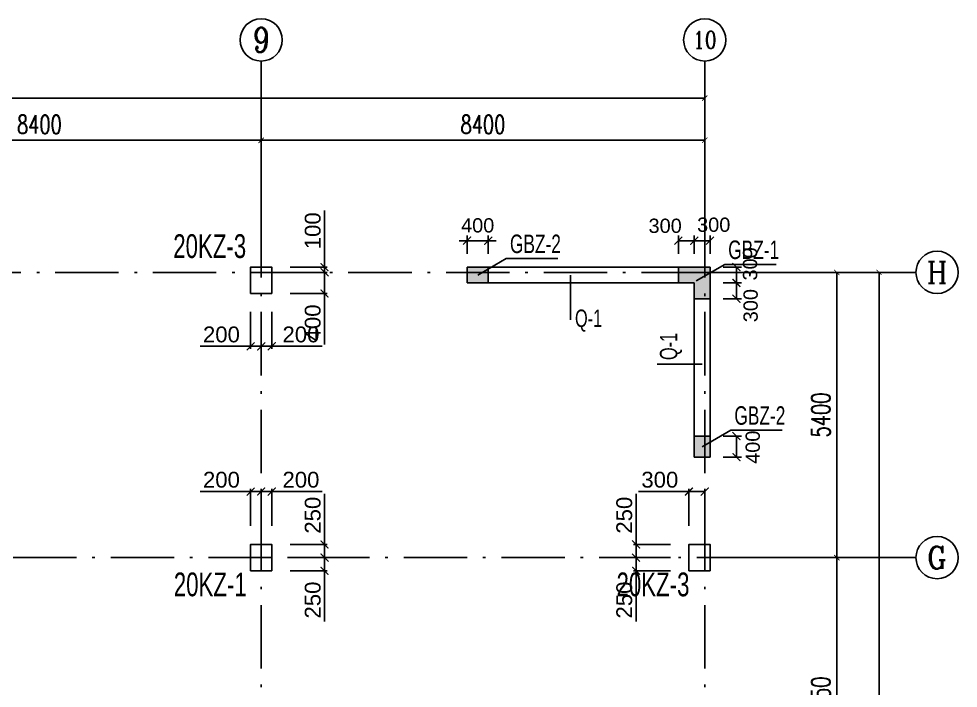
# Model space of a CAD drawing. Header units: millimetres. Extents: x -3831 to 465700, y 39900 to 106100.
# Drawn here: x 447909 to 465700, y 93428 to 106100 of the extents above; entities that cross this region are included whole.
import ezdxf
from ezdxf.enums import TextEntityAlignment as Align

# ---------------------------------------------------------------- set-up
doc = ezdxf.new("R2010")
doc.units = ezdxf.units.MM
doc.linetypes.add('线型2', pattern=[1850, 1200, -300, 50, -300])
for name, color, linetype in [('AXIS', 3, 'Continuous'), ('AXIS_TEXT', 7, 'Continuous'), ('BZ-name', 160, 'Continuous'), ('column_dim', 90, 'Continuous'), ('DOTE', 10, '线型2'), ('WALL-Beam', 80, 'Continuous'), ('wall_dim', 60, 'Continuous'), ('WALL_INFO', 130, 'Continuous')]:
    doc.layers.add(name, color=color, linetype=linetype)
for name, color, linetype, lineweight in [('S_Cl', 2, 'Continuous', 25), ('S_ColumFocus', 2, 'Continuous', 9), ('S_ConcWall', 3, 'Continuous', 25)]:
    doc.layers.add(name, color=color, linetype=linetype, lineweight=lineweight)
doc.styles.add('_TCH_AXIS', font='COMPLEX', dxfattribs={"bigfont": 'GBCBIG'})
doc.styles.add('_TCH_DIM_T3', font='SIMPLEX', dxfattribs={"width": 0.705882, "bigfont": 'GBCBIG'})
doc.styles.add('COMPLEX', font='COMPLEX')
doc.styles.get("Standard").update_dxf_attribs({"font": 'arial.ttf'})
doc.styles.add('xxxx', font='RIF.ttf')
doc.dimstyles.new('_TCH_ARCH&&100', dxfattribs={"dimtxt": 297.5, "dimasz": 100, "dimexe": 250, "dimexo": 300, "dimgap": 126.25, "dimtad": 1, "dimdec": 0, "dimzin": 0, "dimdsep": 46, "dimtxsty": '_TCH_DIM_T3', "dimblk": 'ARCHTICK', "dimcen": 0.09, "dimclrt": 7, "dimazin": 2, "dimtfac": 1, "dimtdec": 0, "dimtix": 1, "dimtmove": 2, "dimatfit": 3, "dimfxl": 100, "dimtolj": 1, "dimtzin": 0, "dimarcsym": 0})
doc.dimstyles.new('ISO-25', dxfattribs={"dimtxt": 2.5, "dimasz": 2.5, "dimexe": 1.25, "dimexo": 0.625, "dimtad": 1, "dimtxsty": 'Standard', "dimcen": 2.5, "dimadec": 0, "dimazin": 0, "dimtfac": 1, "dimtmove": 0, "dimatfit": 3, "dimfxl": 1, "dimarcsym": 0})

# ---------------------------------------------------------------- blocks, each defined once
blk = doc.blocks.new('_AXISO')
blk.add_circle((0, 0), 0.5)
at = {"layer": 'AXIS_TEXT', "style": 'COMPLEX', "width": 1.041667}
blk.add_attdef('A', text='', height=0.56, dxfattribs=at).set_placement((-0.25, -0.28), (0.25, -0.28), align=Align.FIT)
blk = doc.blocks.new('_ArchTick')
at = {"color": 0, "linetype": 'ByBlock', "const_width": 0.15}
blk.add_lwpolyline([(-0.5, -0.5), (0.5, 0.5)], dxfattribs=at)
blk = doc.blocks.new('*D497')
at = {"layer": 'AXIS', "color": 0, "lineweight": -2, "transparency": 16777216}
for p, q in [((461200, 95900.24988), (463650, 95900.24988)), ((463400, 90550), (463400, 95900.24988)), ((461200, 90550), (463650, 90550))]:
    blk.add_line(p, q, dxfattribs=at)
at = {"layer": 'Defpoints', "color": 0, "transparency": 16777216}
for p in [(460900, 95900.24988), (463400, 95900.24988), (460900, 90550)]:
    blk.add_point(p, dxfattribs=at)
at = {"layer": 'AXIS', "color": 0, "lineweight": -2, "transparency": 16777216, "xscale": 100, "yscale": 100, "zscale": 100}
for p, rotation in [((463400, 95900.24988), 90), ((463400, 90550), 270)]:
    blk.add_blockref('_ArchTick', p, dxfattribs=dict(at, rotation=rotation))
at = {"layer": 'AXIS', "color": 7, "transparency": 16777216, "insert": (463098.75, 93225.12494), "char_height": 350, "attachment_point": 5, "rotation": 90, "style": '_TCH_DIM_T3'}
blk.add_mtext('\\A1;5350', dxfattribs=at)
blk = doc.blocks.new('*D498')
at = {"layer": 'AXIS', "color": 0, "lineweight": -2, "transparency": 16777216}
for p, q in [((461200, 101300), (463650, 101300)), ((463400, 95900), (463400, 101300)), ((461200, 95900), (463650, 95900))]:
    blk.add_line(p, q, dxfattribs=at)
at = {"layer": 'Defpoints', "color": 0, "transparency": 16777216}
for p in [(460900, 101300), (463400, 101300), (460900, 95900)]:
    blk.add_point(p, dxfattribs=at)
at = {"layer": 'AXIS', "color": 0, "lineweight": -2, "transparency": 16777216, "xscale": 100, "yscale": 100, "zscale": 100}
for p, rotation in [((463400, 101300), 90), ((463400, 95900), 270)]:
    blk.add_blockref('_ArchTick', p, dxfattribs=dict(at, rotation=rotation))
at = {"layer": 'AXIS', "color": 7, "transparency": 16777216, "insert": (463099, 98600), "char_height": 350, "attachment_point": 5, "rotation": 90, "style": '_TCH_DIM_T3'}
blk.add_mtext('\\A1;5400', dxfattribs=at)
blk = doc.blocks.new('*D499')
at = {"layer": 'AXIS', "color": 0, "lineweight": -2, "transparency": 16777216}
for p, q in [((461200, 101300), (464450, 101300)), ((464200, 71600), (464200, 101300)), ((461200, 71600), (464450, 71600))]:
    blk.add_line(p, q, dxfattribs=at)
at = {"layer": 'Defpoints', "color": 0, "transparency": 16777216}
for p in [(460900, 101300), (464200, 101300), (460900, 71600)]:
    blk.add_point(p, dxfattribs=at)
at = {"layer": 'AXIS', "color": 0, "lineweight": -2, "transparency": 16777216, "xscale": 100, "yscale": 100, "zscale": 100}
for p, rotation in [((464200, 101300), 90), ((464200, 71600), 270)]:
    blk.add_blockref('_ArchTick', p, dxfattribs=dict(at, rotation=rotation))
at = {"layer": 'AXIS', "color": 7, "transparency": 16777216, "insert": (463899, 86450), "char_height": 350, "attachment_point": 5, "rotation": 90, "style": '_TCH_DIM_T3'}
blk.add_mtext('\\A1;29700', dxfattribs=at)
blk = doc.blocks.new('*D479')
at = {"layer": 'AXIS', "color": 0, "lineweight": -2, "transparency": 16777216}
for p, q in [((444100, 101600), (444100, 104050)), ((452500, 101600), (452500, 104050)), ((444100, 103800), (452500, 103800))]:
    blk.add_line(p, q, dxfattribs=at)
at = {"layer": 'Defpoints', "color": 0, "transparency": 16777216}
for p in [(452500, 103800), (444100, 101300), (452500, 101300)]:
    blk.add_point(p, dxfattribs=at)
at = {"layer": 'AXIS', "color": 0, "lineweight": -2, "transparency": 16777216, "xscale": 100, "yscale": 100, "zscale": 100, "rotation": 180}
blk.add_blockref('_ArchTick', (444100, 103800), dxfattribs=at)
at = {"layer": 'AXIS', "color": 0, "lineweight": -2, "transparency": 16777216, "xscale": 100, "yscale": 100, "zscale": 100}
blk.add_blockref('_ArchTick', (452500, 103800), dxfattribs=at)
at = {"layer": 'AXIS', "color": 7, "transparency": 16777216, "insert": (448300, 104101.25), "char_height": 350, "attachment_point": 5, "style": '_TCH_DIM_T3'}
blk.add_mtext('\\A1;8400', dxfattribs=at)
blk = doc.blocks.new('*D473')
at = {"layer": 'AXIS', "color": 0, "lineweight": -2, "transparency": 16777216}
for p, q in [((452500, 101600), (452500, 104050)), ((460900, 101600), (460900, 104050)), ((452500, 103800), (460900, 103800))]:
    blk.add_line(p, q, dxfattribs=at)
at = {"layer": 'Defpoints', "color": 0, "transparency": 16777216}
for p in [(460900, 103800), (452500, 101300), (460900, 101300)]:
    blk.add_point(p, dxfattribs=at)
at = {"layer": 'AXIS', "color": 0, "lineweight": -2, "transparency": 16777216, "xscale": 100, "yscale": 100, "zscale": 100, "rotation": 180}
blk.add_blockref('_ArchTick', (452500, 103800), dxfattribs=at)
at = {"layer": 'AXIS', "color": 0, "lineweight": -2, "transparency": 16777216, "xscale": 100, "yscale": 100, "zscale": 100}
blk.add_blockref('_ArchTick', (460900, 103800), dxfattribs=at)
at = {"layer": 'AXIS', "color": 7, "transparency": 16777216, "insert": (456700, 104101.25), "char_height": 350, "attachment_point": 5, "style": '_TCH_DIM_T3'}
blk.add_mtext('\\A1;8400', dxfattribs=at)
blk = doc.blocks.new('*D474')
at = {"layer": 'AXIS', "color": 0, "lineweight": -2, "transparency": 16777216}
for p, q in [((411600, 101600), (411600, 104850)), ((460900, 101600), (460900, 104850)), ((411600, 104600), (460900, 104600))]:
    blk.add_line(p, q, dxfattribs=at)
at = {"layer": 'Defpoints', "color": 0, "transparency": 16777216}
for p in [(460900, 104600), (411600, 101300), (460900, 101300)]:
    blk.add_point(p, dxfattribs=at)
at = {"layer": 'AXIS', "color": 0, "lineweight": -2, "transparency": 16777216, "xscale": 100, "yscale": 100, "zscale": 100, "rotation": 180}
blk.add_blockref('_ArchTick', (411600, 104600), dxfattribs=at)
at = {"layer": 'AXIS', "color": 0, "lineweight": -2, "transparency": 16777216, "xscale": 100, "yscale": 100, "zscale": 100}
blk.add_blockref('_ArchTick', (460900, 104600), dxfattribs=at)
at = {"layer": 'AXIS', "color": 7, "transparency": 16777216, "insert": (436250, 104901.25), "char_height": 350, "attachment_point": 5, "style": '_TCH_DIM_T3'}
blk.add_mtext('\\A1;49300', dxfattribs=at)
blk = doc.blocks.new('*D2156')
at = {"layer": 'column_dim', "color": 0, "lineweight": -2, "transparency": 16777216}
for p, q in [((459600, 96150), (459600, 97107)), ((460250, 96150), (459550, 96150)), ((459600, 95900), (459600, 96150)), ((460250, 95900), (459550, 95900))]:
    blk.add_line(p, q, dxfattribs=at)
at = {"layer": 'Defpoints', "color": 0, "transparency": 16777216}
for p in [(460600, 96150), (459600, 95900), (460600, 95900)]:
    blk.add_point(p, dxfattribs=at)
at = {"layer": 'column_dim', "color": 0, "lineweight": -2, "transparency": 16777216, "xscale": 150, "yscale": 150, "zscale": 150}
for p, rotation in [((459600, 96150), 90), ((459600, 95900), 270)]:
    blk.add_blockref('_ArchTick', p, dxfattribs=dict(at, rotation=rotation))
at = {"layer": 'column_dim', "color": 7, "transparency": 16777216, "insert": (459377, 96703), "char_height": 300, "attachment_point": 5, "rotation": 90}
blk.add_mtext('250', dxfattribs=at)
blk = doc.blocks.new('*D2157')
at = {"layer": 'column_dim', "color": 0, "lineweight": -2, "transparency": 16777216}
for p, q in [((460250, 95900), (459550, 95900)), ((459600, 95900), (459600, 95650)), ((460250, 95650), (459550, 95650)), ((459600, 95650), (459600, 94693))]:
    blk.add_line(p, q, dxfattribs=at)
at = {"layer": 'Defpoints', "color": 0, "transparency": 16777216}
for p in [(459600, 95900), (460600, 95900), (460600, 95650)]:
    blk.add_point(p, dxfattribs=at)
at = {"layer": 'column_dim', "color": 0, "lineweight": -2, "transparency": 16777216, "xscale": 150, "yscale": 150, "zscale": 150}
for p, rotation in [((459600, 95900), 90), ((459600, 95650), 270)]:
    blk.add_blockref('_ArchTick', p, dxfattribs=dict(at, rotation=rotation))
at = {"layer": 'column_dim', "color": 7, "transparency": 16777216, "insert": (459377, 95097), "char_height": 300, "attachment_point": 5, "rotation": 90}
blk.add_mtext('250', dxfattribs=at)
blk = doc.blocks.new('*D2158')
at = {"layer": 'column_dim', "color": 0, "lineweight": -2, "transparency": 16777216}
for p, q in [((460600, 97150), (459648, 97150)), ((460600, 96500), (460600, 97200)), ((460900, 97150), (460600, 97150)), ((460900, 96500), (460900, 97200))]:
    blk.add_line(p, q, dxfattribs=at)
at = {"layer": 'Defpoints', "color": 0, "transparency": 16777216}
for p in [(460900, 97150), (460600, 96150), (460900, 96150)]:
    blk.add_point(p, dxfattribs=at)
at = {"layer": 'column_dim', "color": 0, "lineweight": -2, "transparency": 16777216, "xscale": 150, "yscale": 150, "zscale": 150, "rotation": 180}
blk.add_blockref('_ArchTick', (460600, 97150), dxfattribs=at)
at = {"layer": 'column_dim', "color": 0, "lineweight": -2, "transparency": 16777216, "xscale": 150, "yscale": 150, "zscale": 150}
blk.add_blockref('_ArchTick', (460900, 97150), dxfattribs=at)
at = {"layer": 'column_dim', "color": 7, "transparency": 16777216, "insert": (460049, 97373), "char_height": 300, "attachment_point": 5}
blk.add_mtext('300', dxfattribs=at)
blk = doc.blocks.new('*D2168')
at = {"layer": 'column_dim', "color": 0, "lineweight": -2, "transparency": 16777216}
for p, q in [((453050, 101300), (453750, 101300)), ((453700, 101300), (453700, 100900)), ((453050, 100900), (453750, 100900)), ((453700, 100900), (453700, 99936))]:
    blk.add_line(p, q, dxfattribs=at)
at = {"layer": 'Defpoints', "color": 0, "transparency": 16777216}
for p in [(452700, 101300), (453700, 101300), (452700, 100900)]:
    blk.add_point(p, dxfattribs=at)
at = {"layer": 'column_dim', "color": 0, "lineweight": -2, "transparency": 16777216, "xscale": 150, "yscale": 150, "zscale": 150}
for p, rotation in [((453700, 101300), 90), ((453700, 100900), 270)]:
    blk.add_blockref('_ArchTick', p, dxfattribs=dict(at, rotation=rotation))
at = {"layer": 'column_dim', "color": 7, "transparency": 16777216, "insert": (453477, 100343), "char_height": 300, "attachment_point": 5, "rotation": 90}
blk.add_mtext('400', dxfattribs=at)
blk = doc.blocks.new('*D2169')
at = {"layer": 'column_dim', "color": 0, "lineweight": -2, "transparency": 16777216}
for p, q in [((453700, 101400), (453700, 102474)), ((453050, 101400), (453750, 101400)), ((453050, 101300), (453750, 101300)), ((453700, 101300), (453700, 101400)), ((453700, 101300), (453700, 101150))]:
    blk.add_line(p, q, dxfattribs=at)
at = {"layer": 'Defpoints', "color": 0, "transparency": 16777216}
for p in [(452700, 101400), (452700, 101300), (453700, 101300)]:
    blk.add_point(p, dxfattribs=at)
at = {"layer": 'column_dim', "color": 0, "lineweight": -2, "transparency": 16777216, "xscale": 150, "yscale": 150, "zscale": 150}
for p, rotation in [((453700, 101400), 270), ((453700, 101300), 90)]:
    blk.add_blockref('_ArchTick', p, dxfattribs=dict(at, rotation=rotation))
at = {"layer": 'column_dim', "color": 7, "transparency": 16777216, "insert": (453477, 102087), "char_height": 300, "attachment_point": 5, "rotation": 90}
blk.add_mtext('100', dxfattribs=at)
blk = doc.blocks.new('*D2170')
at = {"layer": 'column_dim', "color": 0, "lineweight": -2, "transparency": 16777216}
for p, q in [((452300, 100550), (452300, 99850)), ((452500, 100550), (452500, 99850)), ((452300, 99900), (451343, 99900)), ((452500, 99900), (452300, 99900))]:
    blk.add_line(p, q, dxfattribs=at)
at = {"layer": 'Defpoints', "color": 0, "transparency": 16777216}
for p in [(452300, 100900), (452500, 100900), (452500, 99900)]:
    blk.add_point(p, dxfattribs=at)
at = {"layer": 'column_dim', "color": 0, "lineweight": -2, "transparency": 16777216, "xscale": 150, "yscale": 150, "zscale": 150, "rotation": 180}
blk.add_blockref('_ArchTick', (452300, 99900), dxfattribs=at)
at = {"layer": 'column_dim', "color": 0, "lineweight": -2, "transparency": 16777216, "xscale": 150, "yscale": 150, "zscale": 150}
blk.add_blockref('_ArchTick', (452500, 99900), dxfattribs=at)
at = {"layer": 'column_dim', "color": 7, "transparency": 16777216, "insert": (451747, 100123), "char_height": 300, "attachment_point": 5}
blk.add_mtext('200', dxfattribs=at)
blk = doc.blocks.new('*D2171')
at = {"layer": 'column_dim', "color": 0, "lineweight": -2, "transparency": 16777216}
for p, q in [((452500, 100550), (452500, 99850)), ((452700, 100550), (452700, 99850)), ((452500, 99900), (452700, 99900)), ((452700, 99900), (453657, 99900))]:
    blk.add_line(p, q, dxfattribs=at)
at = {"layer": 'Defpoints', "color": 0, "transparency": 16777216}
for p in [(452500, 100900), (452700, 100900), (452500, 99900)]:
    blk.add_point(p, dxfattribs=at)
at = {"layer": 'column_dim', "color": 0, "lineweight": -2, "transparency": 16777216, "xscale": 150, "yscale": 150, "zscale": 150, "rotation": 180}
blk.add_blockref('_ArchTick', (452500, 99900), dxfattribs=at)
at = {"layer": 'column_dim', "color": 0, "lineweight": -2, "transparency": 16777216, "xscale": 150, "yscale": 150, "zscale": 150}
blk.add_blockref('_ArchTick', (452700, 99900), dxfattribs=at)
at = {"layer": 'column_dim', "color": 7, "transparency": 16777216, "insert": (453253, 100123), "char_height": 300, "attachment_point": 5}
blk.add_mtext('200', dxfattribs=at)
blk = doc.blocks.new('*D2172')
at = {"layer": 'column_dim', "color": 0, "lineweight": -2, "transparency": 16777216}
for p, q in [((453050, 95900), (453750, 95900)), ((453700, 95900), (453700, 95650)), ((453050, 95650), (453750, 95650)), ((453700, 95650), (453700, 94693))]:
    blk.add_line(p, q, dxfattribs=at)
at = {"layer": 'Defpoints', "color": 0, "transparency": 16777216}
for p in [(452700, 95900), (453700, 95900), (452700, 95650)]:
    blk.add_point(p, dxfattribs=at)
at = {"layer": 'column_dim', "color": 0, "lineweight": -2, "transparency": 16777216, "xscale": 150, "yscale": 150, "zscale": 150}
for p, rotation in [((453700, 95900), 90), ((453700, 95650), 270)]:
    blk.add_blockref('_ArchTick', p, dxfattribs=dict(at, rotation=rotation))
at = {"layer": 'column_dim', "color": 7, "transparency": 16777216, "insert": (453477, 95097), "char_height": 300, "attachment_point": 5, "rotation": 90}
blk.add_mtext('250', dxfattribs=at)
blk = doc.blocks.new('*D2173')
at = {"layer": 'column_dim', "color": 0, "lineweight": -2, "transparency": 16777216}
for p, q in [((453700, 96150), (453700, 97107)), ((453050, 96150), (453750, 96150)), ((453700, 95900), (453700, 96150)), ((453050, 95900), (453750, 95900))]:
    blk.add_line(p, q, dxfattribs=at)
at = {"layer": 'Defpoints', "color": 0, "transparency": 16777216}
for p in [(452700, 96150), (452700, 95900), (453700, 95900)]:
    blk.add_point(p, dxfattribs=at)
at = {"layer": 'column_dim', "color": 0, "lineweight": -2, "transparency": 16777216, "xscale": 150, "yscale": 150, "zscale": 150}
for p, rotation in [((453700, 96150), 90), ((453700, 95900), 270)]:
    blk.add_blockref('_ArchTick', p, dxfattribs=dict(at, rotation=rotation))
at = {"layer": 'column_dim', "color": 7, "transparency": 16777216, "insert": (453477, 96703), "char_height": 300, "attachment_point": 5, "rotation": 90}
blk.add_mtext('250', dxfattribs=at)
blk = doc.blocks.new('*D2174')
at = {"layer": 'column_dim', "color": 0, "lineweight": -2, "transparency": 16777216}
for p, q in [((452500, 96500), (452500, 97200)), ((452500, 97150), (452700, 97150)), ((452700, 96500), (452700, 97200)), ((452700, 97150), (453657, 97150))]:
    blk.add_line(p, q, dxfattribs=at)
at = {"layer": 'Defpoints', "color": 0, "transparency": 16777216}
for p in [(452500, 97150), (452500, 96150), (452700, 96150)]:
    blk.add_point(p, dxfattribs=at)
at = {"layer": 'column_dim', "color": 0, "lineweight": -2, "transparency": 16777216, "xscale": 150, "yscale": 150, "zscale": 150, "rotation": 180}
blk.add_blockref('_ArchTick', (452500, 97150), dxfattribs=at)
at = {"layer": 'column_dim', "color": 0, "lineweight": -2, "transparency": 16777216, "xscale": 150, "yscale": 150, "zscale": 150}
blk.add_blockref('_ArchTick', (452700, 97150), dxfattribs=at)
at = {"layer": 'column_dim', "color": 7, "transparency": 16777216, "insert": (453253, 97373), "char_height": 300, "attachment_point": 5}
blk.add_mtext('200', dxfattribs=at)
blk = doc.blocks.new('*D2175')
at = {"layer": 'column_dim', "color": 0, "lineweight": -2, "transparency": 16777216}
for p, q in [((452300, 97150), (451343, 97150)), ((452300, 96500), (452300, 97200)), ((452500, 97150), (452300, 97150)), ((452500, 96500), (452500, 97200))]:
    blk.add_line(p, q, dxfattribs=at)
at = {"layer": 'Defpoints', "color": 0, "transparency": 16777216}
for p in [(452500, 97150), (452300, 96150), (452500, 96150)]:
    blk.add_point(p, dxfattribs=at)
at = {"layer": 'column_dim', "color": 0, "lineweight": -2, "transparency": 16777216, "xscale": 150, "yscale": 150, "zscale": 150, "rotation": 180}
blk.add_blockref('_ArchTick', (452300, 97150), dxfattribs=at)
at = {"layer": 'column_dim', "color": 0, "lineweight": -2, "transparency": 16777216, "xscale": 150, "yscale": 150, "zscale": 150}
blk.add_blockref('_ArchTick', (452500, 97150), dxfattribs=at)
at = {"layer": 'column_dim', "color": 7, "transparency": 16777216, "insert": (451747, 97373), "char_height": 300, "attachment_point": 5}
blk.add_mtext('200', dxfattribs=at)
blk = doc.blocks.new('*D3181')
at = {"layer": 'Defpoints', "color": 0, "transparency": 16777216}
for p in [(460700, 101900), (460700, 101400), (461000, 101400)]:
    blk.add_point(p, dxfattribs=at)
at = {"layer": 'wall_dim', "color": 0, "lineweight": -2, "transparency": 16777216}
for p, q in [((460700, 101650), (460700, 101999)), ((461000, 101650), (461000, 101999)), ((461000, 101900), (460700, 101900))]:
    blk.add_line(p, q, dxfattribs=at)
at = {"layer": 'wall_dim', "color": 0, "lineweight": -2, "transparency": 16777216, "xscale": 150, "yscale": 150, "zscale": 150, "rotation": 180}
blk.add_blockref('_ArchTick', (460700, 101900), dxfattribs=at)
at = {"layer": 'wall_dim', "color": 0, "lineweight": -2, "transparency": 16777216, "xscale": 150, "yscale": 150, "zscale": 150}
blk.add_blockref('_ArchTick', (461000, 101900), dxfattribs=at)
at = {"layer": 'wall_dim', "color": 7, "transparency": 16777216, "insert": (461070, 102200), "char_height": 270, "attachment_point": 5}
blk.add_mtext('300', dxfattribs=at)
blk = doc.blocks.new('*D3182')
at = {"layer": 'Defpoints', "color": 0, "transparency": 16777216}
for p in [(460400, 101900), (460400, 101400), (460700, 101400)]:
    blk.add_point(p, dxfattribs=at)
at = {"layer": 'wall_dim', "color": 0, "lineweight": -2, "transparency": 16777216}
for p, q in [((460400, 101650), (460400, 101999)), ((460700, 101650), (460700, 101999)), ((460700, 101900), (460400, 101900))]:
    blk.add_line(p, q, dxfattribs=at)
at = {"layer": 'wall_dim', "color": 0, "lineweight": -2, "transparency": 16777216, "xscale": 150, "yscale": 150, "zscale": 150, "rotation": 180}
blk.add_blockref('_ArchTick', (460400, 101900), dxfattribs=at)
at = {"layer": 'wall_dim', "color": 0, "lineweight": -2, "transparency": 16777216, "xscale": 150, "yscale": 150, "zscale": 150}
blk.add_blockref('_ArchTick', (460700, 101900), dxfattribs=at)
at = {"layer": 'wall_dim', "color": 7, "transparency": 16777216, "insert": (460150, 102180), "char_height": 270, "attachment_point": 5}
blk.add_mtext('300', dxfattribs=at)
blk = doc.blocks.new('*D3183')
at = {"layer": 'Defpoints', "color": 0, "transparency": 16777216}
for p in [(461000, 101400), (461000, 101100), (461500, 101100)]:
    blk.add_point(p, dxfattribs=at)
at = {"layer": 'wall_dim', "color": 0, "lineweight": -2, "transparency": 16777216}
for p, q in [((461250, 101400), (461599, 101400)), ((461500, 101400), (461500, 101100)), ((461250, 101100), (461599, 101100))]:
    blk.add_line(p, q, dxfattribs=at)
at = {"layer": 'wall_dim', "color": 0, "lineweight": -2, "transparency": 16777216, "xscale": 150, "yscale": 150, "zscale": 150}
for p, rotation in [((461500, 101400), 90), ((461500, 101100), 270)]:
    blk.add_blockref('_ArchTick', p, dxfattribs=dict(at, rotation=rotation))
at = {"layer": 'wall_dim', "color": 7, "transparency": 16777216, "insert": (461760, 101460), "char_height": 270, "attachment_point": 5, "rotation": 90}
blk.add_mtext('300', dxfattribs=at)
blk = doc.blocks.new('*D3184')
at = {"layer": 'Defpoints', "color": 0, "transparency": 16777216}
for p in [(461000, 101100), (461000, 100800), (461500, 100800)]:
    blk.add_point(p, dxfattribs=at)
at = {"layer": 'wall_dim', "color": 0, "lineweight": -2, "transparency": 16777216}
for p, q in [((461250, 101100), (461599, 101100)), ((461500, 101100), (461500, 100800)), ((461250, 100800), (461599, 100800))]:
    blk.add_line(p, q, dxfattribs=at)
at = {"layer": 'wall_dim', "color": 0, "lineweight": -2, "transparency": 16777216, "xscale": 150, "yscale": 150, "zscale": 150}
for p, rotation in [((461500, 101100), 90), ((461500, 100800), 270)]:
    blk.add_blockref('_ArchTick', p, dxfattribs=dict(at, rotation=rotation))
at = {"layer": 'wall_dim', "color": 7, "transparency": 16777216, "insert": (461770, 100670), "char_height": 270, "attachment_point": 5, "rotation": 90}
blk.add_mtext('300', dxfattribs=at)
blk = doc.blocks.new('*D3185')
at = {"layer": 'Defpoints', "color": 0, "transparency": 16777216}
for p in [(461000, 98200), (461500, 98200), (461000, 97800)]:
    blk.add_point(p, dxfattribs=at)
at = {"layer": 'wall_dim', "color": 0, "lineweight": -2, "transparency": 16777216}
for p, q in [((461250, 98200), (461599, 98200)), ((461500, 97800), (461500, 98200)), ((461250, 97800), (461599, 97800))]:
    blk.add_line(p, q, dxfattribs=at)
at = {"layer": 'wall_dim', "color": 0, "lineweight": -2, "transparency": 16777216, "xscale": 150, "yscale": 150, "zscale": 150}
for p, rotation in [((461500, 98200), 90), ((461500, 97800), 270)]:
    blk.add_blockref('_ArchTick', p, dxfattribs=dict(at, rotation=rotation))
at = {"layer": 'wall_dim', "color": 7, "transparency": 16777216, "insert": (461810, 97990), "char_height": 270, "attachment_point": 5, "rotation": 90}
blk.add_mtext('400', dxfattribs=at)
blk = doc.blocks.new('*D3186')
at = {"layer": 'Defpoints', "color": 0, "transparency": 16777216}
for p in [(456400, 101900), (456400, 101400), (456800, 101400)]:
    blk.add_point(p, dxfattribs=at)
at = {"layer": 'wall_dim', "color": 0, "lineweight": -2, "transparency": 16777216}
for p, q in [((456400, 101650), (456400, 101999)), ((456800, 101650), (456800, 101999)), ((456400, 101900), (456250, 101900)), ((456800, 101900), (456400, 101900)), ((456800, 101900), (456950, 101900))]:
    blk.add_line(p, q, dxfattribs=at)
at = {"layer": 'wall_dim', "color": 0, "lineweight": -2, "transparency": 16777216, "xscale": 150, "yscale": 150, "zscale": 150}
blk.add_blockref('_ArchTick', (456400, 101900), dxfattribs=at)
at = {"layer": 'wall_dim', "color": 0, "lineweight": -2, "transparency": 16777216, "xscale": 150, "yscale": 150, "zscale": 150, "rotation": 180}
blk.add_blockref('_ArchTick', (456800, 101900), dxfattribs=at)
at = {"layer": 'wall_dim', "color": 7, "transparency": 16777216, "insert": (456600, 102188), "char_height": 270, "attachment_point": 5}
blk.add_mtext('400', dxfattribs=at)

msp = doc.modelspace()

# ---------------------------------------------------------------- hatches: boundary and pattern name
at = {"layer": 'WALL-Beam', "true_color": 0x636466}
h = msp.add_hatch(color=251, dxfattribs=at)
h.dxf.hatch_style = 1
h.paths.add_polyline_path([(456400, 101400), (456400, 101100), (456800, 101100), (456800, 101400)])
h = msp.add_hatch(color=251, dxfattribs=at)
h.dxf.hatch_style = 1
h.paths.add_polyline_path([(461000, 101400), (460400, 101400), (460400, 101100), (460700, 101100), (460700, 100800), (461000, 100800)])
h = msp.add_hatch(color=251, dxfattribs=at)
h.dxf.hatch_style = 1
h.paths.add_polyline_path([(460700, 97800), (461000, 97800), (461000, 98200), (460700, 98200)])

# ---------------------------------------------------------------- linework, layer by layer
at = {"layer": 'AXIS'}
for p, q in [((452500, 101300), (452500, 105300)), ((460900, 101300), (460900, 105300)), ((460900, 101300.30933), (464900, 101300.30933)), ((460900, 95900.24988), (464900, 95900.24988))]:
    msp.add_line(p, q, dxfattribs=at)
at = {"layer": 'BZ-name'}
for points in [[(456600, 101250), (457141.26562, 101562.5), (458116.26562, 101562.5)], [(460737.5, 101137.5), (461278.76562, 101450), (462253.76562, 101450)], [(460850, 98000), (461391.26562, 98312.5), (462366.26562, 98312.5)]]:
    msp.add_lwpolyline(points, dxfattribs=at)
at = {"layer": 'DOTE'}
for p, q in [((411600, 101300), (460900, 101300)), ((452500, 71600), (452500, 101300)), ((460900, 71600), (460900, 101300)), ((444100, 95900), (460900, 95900))]:
    msp.add_line(p, q, dxfattribs=at)
at = {"layer": 'S_Cl'}
for points in [[(452700, 100900), (452700, 101400), (452300, 101400), (452300, 100900)], [(452700, 95650), (452700, 96150), (452300, 96150), (452300, 95650)], [(461000, 95650), (461000, 96150), (460600, 96150), (460600, 95650)]]:
    msp.add_lwpolyline(points, close=True, dxfattribs=at)
at = {"layer": 'S_ConcWall'}
for p, q in [((461000, 101400), (456400, 101400)), ((456400, 101400), (456400, 101100)), ((456800, 101400), (456800, 101100)), ((460400, 101100), (460400, 101400)), ((461000, 97800), (461000, 101400)), ((460700, 101100), (456400, 101100)), ((460700, 97800), (460700, 101100)), ((461000, 100800), (460700, 100800)), ((460700, 98200), (461000, 98200)), ((460700, 97800), (461000, 97800))]:
    msp.add_line(p, q, dxfattribs=at)
at = {"layer": 'WALL_INFO'}
for p, q in [((458360, 101250), (458360, 100400)), ((460850, 99560), (460000, 99560))]:
    msp.add_line(p, q, dxfattribs=at)

# ---------------------------------------------------------------- block references
at = {"layer": 'AXIS'}
ref = msp.add_blockref('_AXISO', (452500, 105700), dxfattribs=dict(at, xscale=800, yscale=800, zscale=800))
ref.add_attrib('A', '9', dxfattribs={"layer": 'AXIS_TEXT', "height": 465.94816, "style": '_TCH_AXIS'}).set_placement((452344.68395, 105467.02592), (452655.31605, 105467.02592), align=Align.FIT)
ref = msp.add_blockref('_AXISO', (460900, 105700), dxfattribs=dict(at, xscale=800, yscale=800, zscale=800))
ref.add_attrib('A', '10', dxfattribs={"layer": 'AXIS_TEXT', "height": 328.445495, "style": '_TCH_AXIS'}).set_placement((460673.21621, 105535.77725), (461126.78379, 105535.77725), align=Align.FIT)
ref = msp.add_blockref('_AXISO', (465300, 101300.30933), dxfattribs=dict(at, xscale=800, yscale=800, zscale=800))
ref.add_attrib('A', 'H', dxfattribs={"layer": 'AXIS_TEXT', "height": 405.51724, "style": '_TCH_AXIS'}).set_placement((465106.89655, 101097.55071), (465493.10345, 101097.55071), align=Align.FIT)
ref = msp.add_blockref('_AXISO', (465300, 95900.24988), dxfattribs=dict(at, xscale=800, yscale=800, zscale=800))
ref.add_attrib('A', 'G', dxfattribs={"layer": 'AXIS_TEXT', "height": 425.1837, "style": '_TCH_AXIS'}).set_placement((465117.77842, 95687.65803), (465482.22158, 95687.65803), align=Align.FIT)

# ---------------------------------------------------------------- texts
at = {"layer": 'BZ-name', "char_height": 350, "attachment_point": 5, "style": 'xxxx'}
for s, insert, width in [('{\\W0.7;GBZ-2}', (457693.32812, 101837.5), 845.875), ('{\\W0.7;GBZ-1}', (461826.64062, 101725), 854.25), ('{\\W0.7;GBZ-2}', (461943.32812, 98587.5), 845.875)]:
    msp.add_mtext(s, dxfattribs=dict(at, insert=insert, width=width))
at = {"layer": 'S_ColumFocus', "char_height": 450, "attachment_point": 5, "style": 'xxxx'}
for s, insert, width in [('{\\W0.7;20KZ-3}', (451524.98518, 101793.59701), 1013.375), ('{\\W0.7;20KZ-1}', (451536.00203, 95390.03878), 1013.375), ('{\\W0.7;20KZ-3}', (459919.75203, 95390.03878), 1180.875)]:
    msp.add_mtext(s, dxfattribs=dict(at, insert=insert, width=width))
at = {"layer": 'WALL_INFO', "insert": (458442.51397, 100595.85196), "char_height": 330, "width": 282.972067, "attachment_point": 1, "style": 'xxxx'}
msp.add_mtext('\\W0.7000;Q-1', dxfattribs=at)
at = {"layer": 'WALL_INFO', "insert": (460050, 99640), "char_height": 330, "width": 206.3338065, "attachment_point": 1, "rotation": 89.999998465, "style": 'xxxx'}
msp.add_mtext('\\W0.7000;Q-1', dxfattribs=at)

# ---------------------------------------------------------------- dimensions: what is measured, and where the dimension line sits
at = {"layer": 'AXIS'}
for p1, p2, distance, picture, middle in [((411600, 101300), (460900, 101300), 3300, '*D474', (436250, 104901.25)), ((444100, 101300), (452500, 101300), 2500, '*D479', (448300, 104101.25)), ((452500, 101300), (460900, 101300), 2500, '*D473', (456700, 104101.25)), ((460900, 95900.24988), (460900, 101300.30933), -2500, '*D498', (463098.75, 98600.2796)), ((460900, 71600), (460900, 101300.30933), -3300, '*D499', (463898.75, 86450.15466)), ((460900, 90550), (460900, 95900.24988), -2500, '*D497', (463098.75, 93225.12494))]:
    dim = msp.add_aligned_dim(p1=p1, p2=p2, distance=distance, dimstyle='_TCH_ARCH&&100', override={"dimtxt": 350}, dxfattribs=at)
    dim.commit()
    dim.dimension.update_dxf_attribs({"geometry": picture, "text_midpoint": middle})
at = {"layer": 'column_dim'}
for p1, p2, distance, picture, middle in [((452700, 101400), (452700, 101300), 1000, '*D2169', (453476.8281, 102086.78035)), ((452700, 100900), (452700, 101300), -1000, '*D2168', (453476.8281, 100343.06276)), ((452300, 100900), (452500, 100900), -1000, '*D2170', (451746.54161, 100123.1719)), ((452700, 100900), (452500, 100900), 1000, '*D2171', (453253.45839, 100123.1719)), ((452300, 96150), (452500, 96150), 1000, '*D2175', (451746.54161, 97373.1719)), ((452700, 96150), (452500, 96150), -1000, '*D2174', (453253.45839, 97373.1719)), ((460600, 96150), (460900, 96150), 1000, '*D2158', (460049.20191, 97373.27422)), ((452700, 96150), (452700, 95900), 1000, '*D2173', (453476.8281, 96703.45839)), ((460600, 96150), (460600, 95900), -1000, '*D2156', (459376.8281, 96703.45839)), ((452700, 95650), (452700, 95900), -1000, '*D2172', (453476.8281, 95096.54161)), ((460600, 95650), (460600, 95900), 1000, '*D2157', (459376.8281, 95096.54161))]:
    dim = msp.add_aligned_dim(p1=p1, p2=p2, distance=distance, dimstyle='ISO-25', override={"dimtxt": 300, "dimasz": 150, "dimexe": 50, "dimexo": 350, "dimgap": 70, "dimjust": 1, "dimblk1": 'ArchTick', "dimblk2": 'ArchTick', "dimsah": 1, "dimclrt": 7}, dxfattribs=at)
    dim.commit()
    dim.dimension.update_dxf_attribs({"geometry": picture, "text_midpoint": middle})
at = {"layer": 'wall_dim'}
dim = msp.add_linear_dim(base=(456400, 101900), p1=(456800, 101400), p2=(456400, 101400), angle=180, dimstyle='ISO-25', override={"dimtxt": 270, "dimasz": 150, "dimexe": 99, "dimexo": 250, "dimgap": 150, "dimblk1": 'ArchTick', "dimblk2": 'ArchTick', "dimsah": 1, "dimclrt": 7, "dimtix": 1, "dimtofl": 1, "dimtmove": 2}, dxfattribs=at)
dim.commit()
dim.dimension.update_dxf_attribs({"geometry": '*D3186', "text_midpoint": (456600, 102187.85471)})
for base, p1, p2, angle, picture, middle in [((460400, 101900), (460700, 101400), (460400, 101400), 180, '*D3182', (460150, 102180)), ((460700, 101900), (461000, 101400), (460700, 101400), 180, '*D3181', (461070, 102200)), ((461500, 101100), (461000, 101400), (461000, 101100), 90, '*D3183', (461760, 101460)), ((461500, 100800), (461000, 101100), (461000, 100800), 90, '*D3184', (461770, 100670)), ((461500, 98200), (461000, 97800), (461000, 98200), 90, '*D3185', (461810, 97990))]:
    dim = msp.add_linear_dim(base=base, p1=p1, p2=p2, angle=angle, dimstyle='ISO-25', override={"dimtxt": 270, "dimasz": 150, "dimexe": 99, "dimexo": 250, "dimgap": 150, "dimblk1": 'ArchTick', "dimblk2": 'ArchTick', "dimsah": 1, "dimclrt": 7, "dimtix": 1, "dimtmove": 2}, dxfattribs=at)
    dim.commit()
    dim.dimension.update_dxf_attribs({"geometry": picture, "text_midpoint": middle, "dimtype": 160})

doc.saveas('drawing.dxf')
